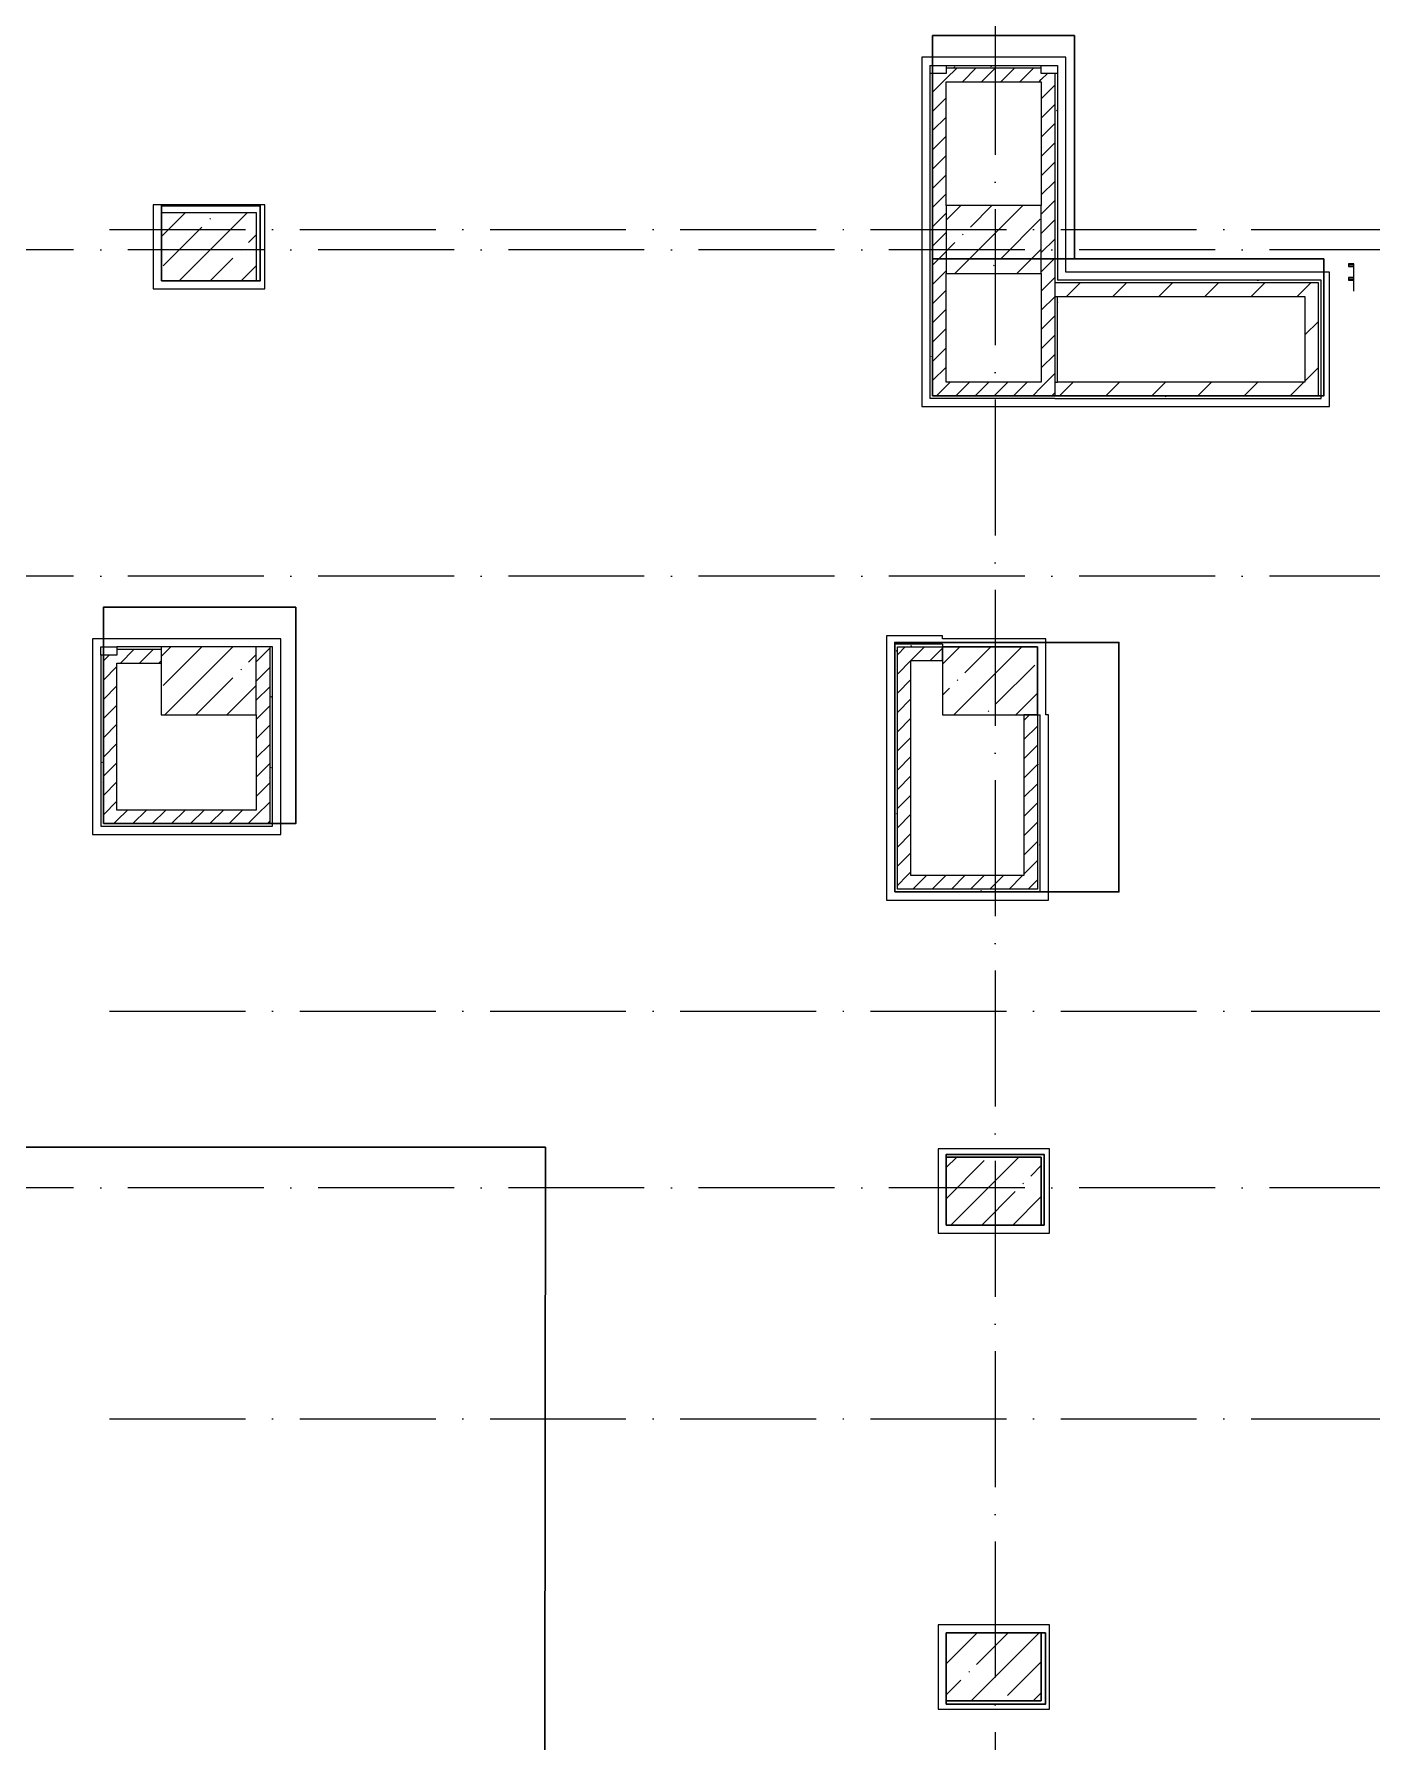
# Model space of a CAD drawing. Header units: millimetres. Extents: x 6277 to 253996, y -115614 to 184496.
# Drawn here: x 71791 to 81636, y 147054 to 159615 of the extents above; entities that cross this region are included whole.
import ezdxf

# ---------------------------------------------------------------- set-up
doc = ezdxf.new("R2010")
doc.units = ezdxf.units.MM
doc.linetypes.add('50_200_ШТРИХ_1Т_ш5_п1_п1_', pattern=[1400, 1000, -200, 0, -200])
for name, color, linetype, lineweight, true_color in [('A-FLOR-1', 7, 'Continuous', 5, 0xc0c0c0), ('I-WALL-15', 7, 'Continuous', 5, 0x787878), ('Оси-3', 7, '50_200_ШТРИХ_1Т_ш5_п1_п1_', 9, 0xaaaaaa)]:
    doc.layers.add(name, color=color, linetype=linetype, lineweight=lineweight, true_color=true_color)
for name, color, linetype, lineweight in [('A-WALL', 7, 'Continuous', 5), ('A-WALL-FNSH-1', 7, 'Continuous', 5), ('I-WALL', 7, 'Continuous', 5), ('S-COLS', 7, 'Continuous', 9), ('S-COLS-1', 7, 'Continuous', 5), ('Ограждение', 7, 'Continuous', 9), ('Ограждение-1', 7, 'Continuous', 20)]:
    doc.layers.add(name, color=color, linetype=linetype, lineweight=lineweight)
pattern_1 = [(45, (-10346.96, 87974.26), (-228.0985, 228.0985), []), (45, (-10118.86, 87974.26), (-228.0985, 228.0985), [403.225, -80.645, 6.706, -73.939])]
pattern_2 = [(0, (-10346.96, 87974.26), (406.4, 101.6), [6.706, -298.094, 6.706, -298.094, -1625.6]), (0, (-10346.96, 87974.26), (406.4, 101.6), [-609.6, 6.706, -602.894, 6.706, -298.094, -711.2]), (0, (-10346.96, 87974.26), (406.4, 101.6), [-1524, 6.706, -196.494, 6.706, -501.294]), (120, (-10194.56, 88025.06), (-291.18818, 301.15272), [6.706, -298.094, 6.706, -298.094, -1625.6]), (120, (-10194.56, 88025.06), (-291.18818, 301.15272), [-609.6, 6.706, -602.894, 6.706, -298.094, -711.2]), (120, (-10194.56, 88025.06), (-291.18818, 301.15272), [-1524, 6.706, -196.494, 6.706, -501.294]), (240, (-10143.76, 88228.26), (-115.21182, -402.75272), [6.706, -298.094, 6.706, -298.094, -1625.6]), (240, (-10143.76, 88228.26), (-115.21182, -402.75272), [-609.6, 6.706, -602.894, 6.706, -298.094, -711.2]), (240, (-10143.76, 88228.26), (-115.21182, -402.75272), [-1524, 6.706, -196.494, 6.706, -501.294])]
pattern_3 = [(45, (-10346.96, 87974.26), (-70.71068, 70.71068), [])]
pattern_4 = [(0, (-10374.66, 88027.26), (406.4, 101.6), [6.706, -298.094, 6.706, -298.094, -1625.6]), (0, (-10374.66, 88027.26), (406.4, 101.6), [-609.6, 6.706, -602.894, 6.706, -298.094, -711.2]), (0, (-10374.66, 88027.26), (406.4, 101.6), [-1524, 6.706, -196.494, 6.706, -501.294]), (120, (-10222.26, 88078.06), (-291.18818, 301.15272), [6.706, -298.094, 6.706, -298.094, -1625.6]), (120, (-10222.26, 88078.06), (-291.18818, 301.15272), [-609.6, 6.706, -602.894, 6.706, -298.094, -711.2]), (120, (-10222.26, 88078.06), (-291.18818, 301.15272), [-1524, 6.706, -196.494, 6.706, -501.294]), (240, (-10171.46, 88281.26), (-115.21182, -402.75272), [6.706, -298.094, 6.706, -298.094, -1625.6]), (240, (-10171.46, 88281.26), (-115.21182, -402.75272), [-609.6, 6.706, -602.894, 6.706, -298.094, -711.2]), (240, (-10171.46, 88281.26), (-115.21182, -402.75272), [-1524, 6.706, -196.494, 6.706, -501.294])]
pattern_5 = [(45, (-10374.66, 88027.26), (-70.71068, 70.71068), [])]
pattern_6 = [(45, (-10346.96, 87974.26), (-169.70563, 169.70563), [])]

# ---------------------------------------------------------------- blocks, each defined once
blk = doc.blocks.new('BSC_Колонна _Прямоугольная - 500х700-V299-АИ_План этажа_Стены_3')
at = {"layer": 'S-COLS-1'}
h = blk.add_hatch(dxfattribs=at)
h.set_pattern_fill('FP_205', color=256, style=0, pattern_type=2)
h.set_pattern_definition([(315, (-66830.7, 83450), (228.0985, 228.0985), []), (315, (-66830.7, 83221.9), (228.0985, 228.0985), [403.225, -80.645, 6.706, -73.939])])
h.paths.add_polyline_path([(-250, 350), (-250, -350), (250, -350), (250, 350)])
for p, q in [((250, 350), (-250, 350)), ((-250, 350), (-250, -350)), ((250, -350), (250, 350)), ((-250, -350), (250, -350))]:
    blk.add_line(p, q, dxfattribs=at)
blk = doc.blocks.new('BSC_Колонна _Прямоугольная - 500х700-V301-АИ_План этажа_Стены_3')
at = {"layer": 'S-COLS-1'}
h = blk.add_hatch(dxfattribs=at)
h.set_pattern_fill('FP_207', color=256, style=0, pattern_type=2)
h.set_pattern_definition([(315, (-70130.7, 83450), (228.0985, 228.0985), []), (315, (-70130.7, 83221.9), (228.0985, 228.0985), [403.225, -80.645, 6.706, -73.939])])
h.paths.add_polyline_path([(-250, 234), (-250, -350), (250, -350), (250, 350), (-250, 350)])
for p, q in [((250, 350), (-250, 350)), ((-250, 350), (-250, -350)), ((250, -350), (250, 350)), ((-250, -350), (250, -350))]:
    blk.add_line(p, q, dxfattribs=at)
blk = doc.blocks.new('BSC_Колонна _Прямоугольная - 500х700-V302-АИ_План этажа_Стены_3')
at = {"layer": 'S-COLS-1'}
h = blk.add_hatch(dxfattribs=at)
h.set_pattern_fill('FP_208', color=256, style=0, pattern_type=2)
h.set_pattern_definition([(315, (-70130.7, 89200), (228.0985, 228.0985), []), (315, (-70130.7, 88971.9), (228.0985, 228.0985), [403.225, -80.645, 6.706, -73.939])])
h.paths.add_polyline_path([(-250, 350), (-250, -350), (250, -350), (250, 350), (-103, 350)])
for p, q in [((250, 350), (-250, 350)), ((-250, 350), (-250, -350)), ((250, -350), (250, 350)), ((-250, -350), (250, -350))]:
    blk.add_line(p, q, dxfattribs=at)
blk = doc.blocks.new('О_Балясина_Труба_ГОСТ 86452 - О_Балясина_Труба_ГОСТ 8645-68 2-26159581-АИ_План этажа_Стены_3')
at = {"layer": 'Ограждение-1'}
for p, q in [((10, 20), (-10, 20)), ((-10, 20), (-10, -20)), ((-7, -17), (-7, 17)), ((-7, 17), (7, 17)), ((7, 17), (7, -17)), ((10, -20), (10, 20)), ((-10, -20), (10, -20)), ((7, -17), (-7, -17))]:
    blk.add_line(p, q, dxfattribs=at)
blk = doc.blocks.new('osi')
at = {"layer": 'Оси-3'}
for p, q in [((32440.8, 126205.7), (32440.8, 83013.9)), ((25922, 105055.8), (48058.7, 105055.8)), ((48058.7, 104905.8), (6276.8, 104905.8)), ((48058.7, 102505.8), (6276.8, 102505.8)), ((25922, 99305.8), (48058.7, 99305.8)), ((48058.7, 98005.8), (6276.8, 98005.8)), ((25922, 96305.8), (48058.7, 96305.8))]:
    blk.add_line(p, q, dxfattribs=at)

msp = doc.modelspace()

# ---------------------------------------------------------------- hatches: boundary and pattern name
at = {"layer": 'I-WALL'}
h = msp.add_hatch(dxfattribs=at)
h.set_pattern_fill('FP_5', color=256, style=0, pattern_type=2)
h.set_pattern_definition(pattern_3)
h.paths.add_polyline_path([(78403, 157055), (78503, 157055), (78503, 159325.3), (78403, 159325.3), (78403, 158001.9)])
h = msp.add_hatch(dxfattribs=at)
h.set_pattern_fill('FP_5', color=256, style=0, pattern_type=2)
h.set_pattern_definition(pattern_3)
h.paths.add_polyline_path([(79203, 159265.3), (79203, 159365.3), (78503, 159365.3), (78503, 159265.3)])
h = msp.add_hatch(dxfattribs=at)
h.set_pattern_fill('FP_5', color=256, style=0, pattern_type=2)
h.set_pattern_definition(pattern_3)
h.paths.add_polyline_path([(79303, 156955), (79303, 159325.3), (79203, 159325.3), (79203, 156955)])
h = msp.add_hatch(dxfattribs=at)
h.set_pattern_fill('FP_4', color=256, style=0, pattern_type=2)
h.set_pattern_definition(pattern_6)
h.paths.add_polyline_path([(81143, 157685.3), (81143, 157785.3), (79303, 157785.3), (79303, 157685.3), (79547.4, 157685.3)])
h = msp.add_hatch(dxfattribs=at)
h.set_pattern_fill('FP_4', color=256, style=0, pattern_type=2)
h.set_pattern_definition(pattern_6)
h.paths.add_polyline_path([(81243, 157055), (81243, 157785.3), (81143, 157785.3), (81143, 157055), (81217, 157055)])
h = msp.add_hatch(dxfattribs=at)
h.set_pattern_fill('FP_5', color=256, style=0, pattern_type=2)
h.set_pattern_definition(pattern_3)
h.paths.add_polyline_path([(79203, 156955), (79203, 157055), (78403, 157055), (78403, 156955), (78712.6, 156955)])
h = msp.add_hatch(dxfattribs=at)
h.set_pattern_fill('FP_4', color=256, style=0, pattern_type=2)
h.set_pattern_definition(pattern_6)
h.paths.add_polyline_path([(81243, 156955), (81243, 157055), (79303, 157055), (79303, 156955), (81217, 156955)])
h = msp.add_hatch(dxfattribs=at)
h.set_pattern_fill('FP_5', color=256, style=0, pattern_type=2)
h.set_pattern_definition(pattern_5)
h.paths.add_polyline_path([(72300.3, 153808), (72400.3, 153808), (72400.3, 155048), (72300.3, 155048)])
h = msp.add_hatch(dxfattribs=at)
h.set_pattern_fill('FP_5', color=256, style=0, pattern_type=2)
h.set_pattern_definition(pattern_5)
h.paths.add_polyline_path([(72400.3, 154988), (72725.3, 154988), (72725.3, 155088), (72400.3, 155088), (72400.3, 155048)])
h = msp.add_hatch(dxfattribs=at)
h.set_pattern_fill('FP_5', color=256, style=0, pattern_type=2)
h.set_pattern_definition(pattern_5)
h.paths.add_polyline_path([(73525.3, 153808), (73525.3, 155108), (73425.3, 155108), (73425.3, 153808)])
h = msp.add_hatch(dxfattribs=at)
h.set_pattern_fill('FP_5', color=256, style=0, pattern_type=2)
h.set_pattern_definition(pattern_5)
h.paths.add_polyline_path([(78475.3, 155008), (78475.3, 155108), (78143.8, 155108), (78143.8, 155008), (78243.8, 155008)])
h = msp.add_hatch(dxfattribs=at)
h.set_pattern_fill('FP_5', color=256, style=0, pattern_type=2)
h.set_pattern_definition(pattern_5)
h.paths.add_polyline_path([(78243.8, 153425.5), (78243.8, 155008), (78143.8, 155008), (78143.8, 153425.5)])
h = msp.add_hatch(dxfattribs=at)
h.set_pattern_fill('FP_5', color=256, style=0, pattern_type=2)
h.set_pattern_definition(pattern_5)
h.paths.add_polyline_path([(79175.3, 153325.5), (79175.3, 154608), (79075.3, 154608), (79075.3, 153325.5)])
h = msp.add_hatch(dxfattribs=at)
h.set_pattern_fill('FP_5', color=256, style=0, pattern_type=2)
h.set_pattern_definition(pattern_5)
h.paths.add_polyline_path([(72400.3, 153808), (73425.3, 153808), (73425.3, 153908), (72400.3, 153908)])
h = msp.add_hatch(dxfattribs=at)
h.set_pattern_fill('FP_5', color=256, style=0, pattern_type=2)
h.set_pattern_definition(pattern_5)
h.paths.add_polyline_path([(78143.8, 153325.5), (79075.3, 153325.5), (79075.3, 153425.5), (78143.8, 153425.5)])
at = {"layer": 'I-WALL-15'}
h = msp.add_hatch(dxfattribs=at)
h.set_pattern_fill('FP_3', color=256, style=0, pattern_type=2)
h.set_pattern_definition(pattern_2)
h.paths.add_polyline_path([(78403, 156955), (78403, 159325.3), (78383, 159325.3), (78383, 156955)])
h = msp.add_hatch(dxfattribs=at)
h.set_pattern_fill('FP_3', color=256, style=0, pattern_type=2)
h.set_pattern_definition(pattern_2)
h.paths.add_polyline_path([(79203, 159365.3), (79203, 159385.3), (78503, 159385.3), (78503, 159365.3)])
h = msp.add_hatch(dxfattribs=at)
h.set_pattern_fill('FP_3', color=256, style=0, pattern_type=2)
h.set_pattern_definition(pattern_2)
h.paths.add_polyline_path([(79303, 156935), (79323, 156935), (79323, 156955), (79303, 156955)])
h.paths.add_polyline_path([(79323, 157055), (79323, 157685.3), (79303, 157685.3), (79303, 157055)])
h.paths.add_polyline_path([(79323, 157785.3), (79323, 159325.3), (79303, 159325.3), (79303, 157785.3)])
h = msp.add_hatch(dxfattribs=at)
h.set_pattern_fill('FP_3', color=256, style=0, pattern_type=2)
h.set_pattern_definition(pattern_2)
h.paths.add_polyline_path([(81243, 157785.3), (81243, 157805.3), (79323, 157805.3), (79323, 157785.3), (81217, 157785.3)])
h = msp.add_hatch(dxfattribs=at)
h.set_pattern_fill('FP_3', color=256, style=0, pattern_type=2)
h.set_pattern_definition(pattern_2)
h.paths.add_polyline_path([(81243, 156955), (81263, 156955), (81263, 157805.3), (81243, 157805.3), (81243, 157055)])
h = msp.add_hatch(dxfattribs=at)
h.set_pattern_fill('FP_3', color=256, style=0, pattern_type=2)
h.set_pattern_definition(pattern_2)
h.paths.add_polyline_path([(79203, 156935), (79303, 156935), (79303, 156955), (78383, 156955), (78383, 156935), (78712.6, 156935)])
h = msp.add_hatch(dxfattribs=at)
h.set_pattern_fill('FP_3', color=256, style=0, pattern_type=2)
h.set_pattern_definition(pattern_2)
h.paths.add_polyline_path([(81263, 156935), (81263, 156955), (79323, 156955), (79323, 156935), (81217, 156935)])
h = msp.add_hatch(dxfattribs=at)
h.set_pattern_fill('FP_3', color=256, style=0, pattern_type=2)
h.set_pattern_definition(pattern_4)
h.paths.add_polyline_path([(72300.3, 153788), (72300.3, 155048), (72280.3, 155048), (72280.3, 153788)])
h = msp.add_hatch(dxfattribs=at)
h.set_pattern_fill('FP_3', color=256, style=0, pattern_type=2)
h.set_pattern_definition(pattern_4)
h.paths.add_polyline_path([(72725.3, 155088), (72725.3, 155108), (72400.3, 155108), (72400.3, 155088)])
h = msp.add_hatch(dxfattribs=at)
h.set_pattern_fill('FP_3', color=256, style=0, pattern_type=2)
h.set_pattern_definition(pattern_4)
h.paths.add_polyline_path([(73545.3, 153788), (73545.3, 155108), (73525.3, 155108), (73525.3, 153788)])
h = msp.add_hatch(dxfattribs=at)
h.set_pattern_fill('FP_3', color=256, style=0, pattern_type=2)
h.set_pattern_definition(pattern_4)
h.paths.add_polyline_path([(78475.3, 155108), (78475.3, 155128), (78123.8, 155128), (78123.8, 155108), (78143.8, 155108)])
h = msp.add_hatch(dxfattribs=at)
h.set_pattern_fill('FP_3', color=256, style=0, pattern_type=2)
h.set_pattern_definition(pattern_4)
h.paths.add_polyline_path([(78123.8, 153325.5), (78143.8, 153325.5), (78143.8, 155108), (78123.8, 155108), (78123.8, 153425.5)])
h = msp.add_hatch(dxfattribs=at)
h.set_pattern_fill('FP_3', color=256, style=0, pattern_type=2)
h.set_pattern_definition(pattern_4)
h.paths.add_polyline_path([(79195.3, 153305.5), (79195.3, 154608), (79175.3, 154608), (79175.3, 153305.5)])
h = msp.add_hatch(dxfattribs=at)
h.set_pattern_fill('FP_3', color=256, style=0, pattern_type=2)
h.set_pattern_definition(pattern_4)
h.paths.add_polyline_path([(73425.3, 153788), (73525.3, 153788), (73525.3, 153808), (72300.3, 153808), (72300.3, 153788), (72841.1, 153788)])
h = msp.add_hatch(dxfattribs=at)
h.set_pattern_fill('FP_3', color=256, style=0, pattern_type=2)
h.set_pattern_definition(pattern_4)
h.paths.add_polyline_path([(79175.3, 153305.5), (79175.3, 153325.5), (78123.8, 153325.5), (78123.8, 153305.5), (79075.3, 153305.5)])
at = {"layer": 'S-COLS-1'}
h = msp.add_hatch(dxfattribs=at)
h.set_pattern_fill('FP_1', color=256, style=0, pattern_type=2)
h.set_pattern_definition([(45, (-10374.66, 88027.26), (-228.0985, 228.0985), []), (45, (-10146.56, 88027.26), (-228.0985, 228.0985), [403.225, -80.645, 6.706, -73.939])])
h.paths.add_polyline_path([(78475.3, 154608), (79175.3, 154608), (79175.3, 155108), (78475.3, 155108)])
h = msp.add_hatch(dxfattribs=at)
h.set_pattern_fill('FP_1', color=256, style=0, pattern_type=2)
h.set_pattern_definition(pattern_1)
h.paths.add_polyline_path([(78503, 150855), (79203, 150855), (79203, 151355), (78503, 151355)])
h = msp.add_hatch(dxfattribs=at)
h.set_pattern_fill('FP_1', color=256, style=0, pattern_type=2)
h.set_pattern_definition(pattern_1)
h.paths.add_polyline_path([(78503, 147355), (79203, 147355), (79203, 147855), (78503, 147855)])

# ---------------------------------------------------------------- linework, layer by layer
at = {"lineweight": 30}
for points in [[(79446.2, 159605), (78403, 159605), (78403, 156955), (81283, 156955), (81283, 157963)], [(79446.2, 157963), (79446.2, 159605)], [(79446.2, 157963), (81283, 157963)], [(64599.4, 152094), (64784.4, 152098.4), (64784.4, 151428.4), (75554.4, 151428.4)], [(75554.4, 151428.4), (75543.5, 142720), (90848.3, 142720)]]:
    msp.add_lwpolyline(points, dxfattribs=at)
for points in [[(72727.2, 157800.6), (73455.2, 157800.6), (73455.2, 158352.6), (72727.2, 158352.6)], [(78403, 157963), (79446.2, 157963), (79446.2, 157963), (78403, 157963)], [(72300.3, 153808), (73716.3, 153808), (73716.3, 155400), (72300.3, 155400)], [(78123.8, 153305.5), (79773.8, 153305.5), (79773.8, 155140.5), (78123.8, 155140.5)], [(78503, 150855), (79223, 150855), (79223, 151375), (78503, 151375)], [(78503, 147330), (79233, 147330), (79233, 147855), (78503, 147855)]]:
    msp.add_lwpolyline(points, close=True, dxfattribs=at)
at = {"layer": 'A-FLOR-1'}
for p, q in [((81503, 157825.3), (81503, 157905.3)), ((81503, 157725.3), (81503, 157805.3))]:
    msp.add_line(p, q, dxfattribs=at)
at = {"layer": 'A-WALL'}
for p, q in [((78323, 159445.3), (78323, 156875)), ((79383, 159445.3), (78323, 159445.3)), ((79383, 157865.3), (79383, 159445.3)), ((78383, 159385.3), (78383, 156955)), ((78383, 159385.3), (79323, 159385.3)), ((78403, 156955), (78403, 159325.3)), ((79203, 159365.3), (78503, 159365.3)), ((79303, 159325.3), (79303, 156955)), ((79323, 159385.3), (79323, 157805.3)), ((72667.2, 158360.6), (72667.2, 157740.6)), ((73487.2, 158360.6), (72667.2, 158360.6)), ((73487.2, 157740.6), (73487.2, 158360.6)), ((81243, 157785.3), (79303, 157785.3)), ((81323, 157865.3), (79383, 157865.3)), ((81243, 156955), (81243, 157785.3)), ((81323, 156875), (81323, 157865.3)), ((72667.2, 157740.6), (73487.2, 157740.6)), ((79303, 157685.3), (79323, 157685.3)), ((79303, 157055), (79323, 157055)), ((79303, 156935), (78383, 156935)), ((78403, 156955), (81243, 156955)), ((78323, 156875), (81323, 156875)), ((72220.3, 155168), (72220.3, 153728)), ((73605.3, 155168), (72220.3, 155168)), ((73605.3, 153728), (73605.3, 155168)), ((78063.8, 155188), (78063.8, 153245.5)), ((78475.3, 155188), (78063.8, 155188)), ((78475.3, 155168), (78475.3, 155188)), ((79235.3, 155168), (78475.3, 155168)), ((79235.3, 154608), (79235.3, 155168)), ((72280.3, 155048), (72280.3, 155108)), ((72280.3, 155108), (72400.3, 155108)), ((72300.3, 153808), (72300.3, 155048)), ((72725.3, 155088), (72400.3, 155088)), ((73525.3, 155108), (73525.3, 153808)), ((78123.8, 155128), (78123.8, 153325.5)), ((78143.8, 153325.5), (78143.8, 155108)), ((78143.8, 155108), (79175.3, 155108)), ((78475.3, 155128), (78475.3, 155108)), ((79175.3, 155108), (79175.3, 153325.5)), ((79175.3, 154608), (79195.3, 154608)), ((79195.3, 153305.5), (79195.3, 154608)), ((79255.3, 154608), (79235.3, 154608)), ((79255.3, 153245.5), (79255.3, 154608)), ((73525.3, 153808), (72300.3, 153808)), ((72220.3, 153728), (73605.3, 153728)), ((79175.3, 153325.5), (78143.8, 153325.5)), ((78063.8, 153245.5), (79255.3, 153245.5)), ((79263, 151415), (78443, 151415)), ((78443, 151415), (78443, 150795)), ((79263, 150795), (79263, 151415)), ((78503, 151355), (79203, 151355)), ((78503, 150855), (78503, 151355)), ((79203, 151355), (79203, 150855)), ((78443, 150795), (79263, 150795)), ((79203, 150855), (78503, 150855)), ((78443, 147915), (78443, 147295)), ((79263, 147915), (78443, 147915)), ((78503, 147355), (78503, 147855)), ((78503, 147855), (79203, 147855)), ((79203, 147855), (79203, 147355)), ((79263, 147295), (79263, 147915)), ((79203, 147355), (78503, 147355)), ((78443, 147295), (79263, 147295))]:
    msp.add_line(p, q, dxfattribs=at)
at = {"layer": 'A-WALL-FNSH-1'}
for p, q in [((78503, 159325.3), (78383, 159325.3)), ((78503, 159385.3), (78503, 159325.3)), ((79203, 159325.3), (79203, 159385.3)), ((79323, 159325.3), (79203, 159325.3)), ((78503, 158355), (78503, 159265.3)), ((78503, 159265.3), (79203, 159265.3)), ((79203, 159265.3), (79203, 158355)), ((78503, 157055), (78503, 157855)), ((79203, 157855), (79203, 157055)), ((81263, 157805.3), (79323, 157805.3)), ((81263, 156935), (81263, 157805.3)), ((79323, 157055), (79323, 157685.3)), ((79323, 157685.3), (81143, 157685.3)), ((81143, 157685.3), (81143, 157055)), ((79203, 157055), (78503, 157055)), ((81143, 157055), (79323, 157055)), ((78383, 156955), (78383, 156935)), ((79303, 156935), (81263, 156935)), ((72280.3, 155048), (72280.3, 153788)), ((72400.3, 155048), (72280.3, 155048)), ((72725.3, 155108), (72400.3, 155108)), ((72400.3, 155108), (72400.3, 155048)), ((73545.3, 155108), (73425.3, 155108)), ((73545.3, 153788), (73545.3, 155108)), ((78475.3, 155128), (78123.8, 155128)), ((78475.3, 155008), (78475.3, 155108)), ((72400.3, 153908), (72400.3, 154988)), ((72400.3, 154988), (72725.3, 154988)), ((78243.8, 155008), (78475.3, 155008)), ((78243.8, 153425.5), (78243.8, 155008)), ((73425.3, 154608), (73425.3, 153908)), ((79175.3, 154608), (79075.3, 154608)), ((79075.3, 154608), (79075.3, 153425.5)), ((73425.3, 153908), (72400.3, 153908)), ((72280.3, 153788), (73545.3, 153788)), ((79075.3, 153425.5), (78243.8, 153425.5)), ((78123.8, 153325.5), (78123.8, 153305.5)), ((78123.8, 153305.5), (79195.3, 153305.5))]:
    msp.add_line(p, q, dxfattribs=at)
at = {"layer": 'S-COLS-1'}
for p, q in [((79175.3, 155108), (78475.3, 155108)), ((78475.3, 155108), (78475.3, 154608)), ((79175.3, 154608), (79175.3, 155108)), ((78475.3, 154608), (79175.3, 154608)), ((79203, 151355), (78503, 151355)), ((78503, 151355), (78503, 150855)), ((79203, 150855), (79203, 151355)), ((78503, 150855), (79203, 150855)), ((79203, 147855), (78503, 147855)), ((78503, 147855), (78503, 147355)), ((79203, 147355), (79203, 147855)), ((78503, 147355), (79203, 147355))]:
    msp.add_line(p, q, dxfattribs=at)

# ---------------------------------------------------------------- block references
msp.add_blockref('osi', (46423.6, 53122.6))
at = {"layer": 'S-COLS', "rotation": 89.9999999999999}
for name, p in [('BSC_Колонна _Прямоугольная - 500х700-V301-АИ_План этажа_Стены_3', (73077.2, 158050.6)), ('BSC_Колонна _Прямоугольная - 500х700-V302-АИ_План этажа_Стены_3', (78853, 158105)), ('BSC_Колонна _Прямоугольная - 500х700-V299-АИ_План этажа_Стены_3', (73075.3, 154858))]:
    msp.add_blockref(name, p, dxfattribs=at)
at = {"layer": 'Ограждение', "rotation": 90.00000000000024}
for p in [(81483, 157915.3), (81483, 157815.3)]:
    msp.add_blockref('О_Балясина_Труба_ГОСТ 86452 - О_Балясина_Труба_ГОСТ 8645-68 2-26159581-АИ_План этажа_Стены_3', p, dxfattribs=at)

doc.saveas('drawing.dxf')
